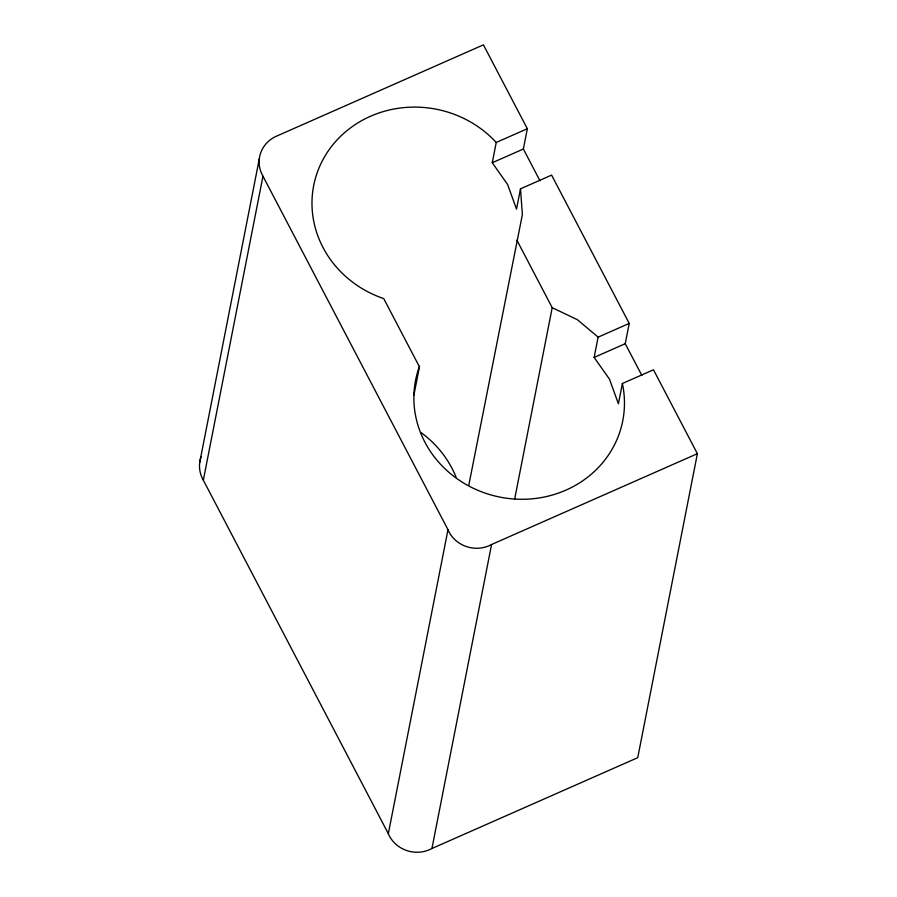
<?xml version="1.0" encoding="UTF-8"?>
<svg xmlns="http://www.w3.org/2000/svg" width="897" height="897" viewBox="0 0 897 897"><rect width="100%" height="100%" fill="white"/><g stroke="black" fill="none" stroke-linecap="round" stroke-linejoin="round"><path stroke-width="1.35" d="M199.706 462.538L259.345 158.556M527.335 128.742L496.232 142.466A105.554 98.479 11.1 0 0 329.547 149.104A105.554 98.479 11.1 0 0 383.737 298.6L419.348 366.626A105.554 98.479 11.1 0 0 512.602 498.889A105.554 98.479 11.1 0 0 622.383 383.512L653.476 369.788L697.384 453.68L637.745 757.673L431.939 848.495A30.083 28.065 11.1 0 1 388.334 833.694L203.327 480.175L262.967 176.193A31.395 29.287 11.1 0 1 277.622 135.682L483.427 44.85L527.335 128.742L523.366 149.014L539.96 180.734M413.932 394.96L419.572 366.211M641.848 375.417L625.243 343.697L629.223 323.425L551.599 175.106L520.495 188.83L516.526 209.091L507.601 184.502L492.262 162.738L496.232 142.466M388.334 833.694L447.984 529.701L262.967 176.193M468.783 485.277L522.379 214.585L520.495 188.83M431.939 848.495L491.578 544.513L697.384 453.68M514.598 499.382L552.204 307.671L516.874 240.172M622.383 383.512L618.403 403.773L609.489 379.184L594.139 357.421L598.12 337.149L629.223 323.425M492.262 162.738L523.366 149.014M594.139 357.421L625.243 343.697M552.204 307.671L577.399 319.713L598.12 337.149M203.327 480.175A31.395 29.287 11.1 0 1 201.119 456.685M491.578 544.513A30.083 28.065 11.1 0 1 447.984 529.701M421.467 432.881A105.554 98.479 11.1 0 1 456.012 477.025"/></g></svg>
